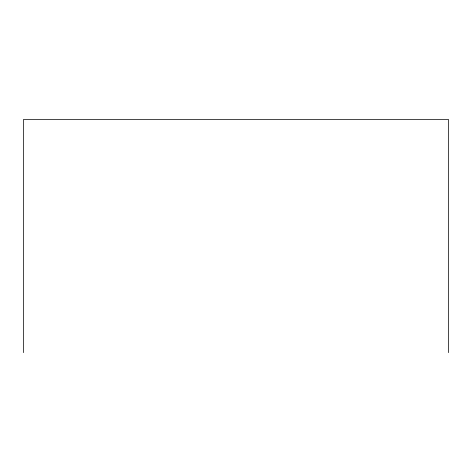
<?xml version="1.0" encoding="UTF-8"?>
<svg xmlns="http://www.w3.org/2000/svg" width="472" height="472" viewBox="0 0 472 472"><rect width="100%" height="100%" fill="white"/><g stroke="black" fill="none" stroke-linecap="round" stroke-linejoin="round"><path stroke-width="0.71" d="M448.4 352.631L448.4 119.369L23.6 119.369L23.6 352.631"/></g></svg>
